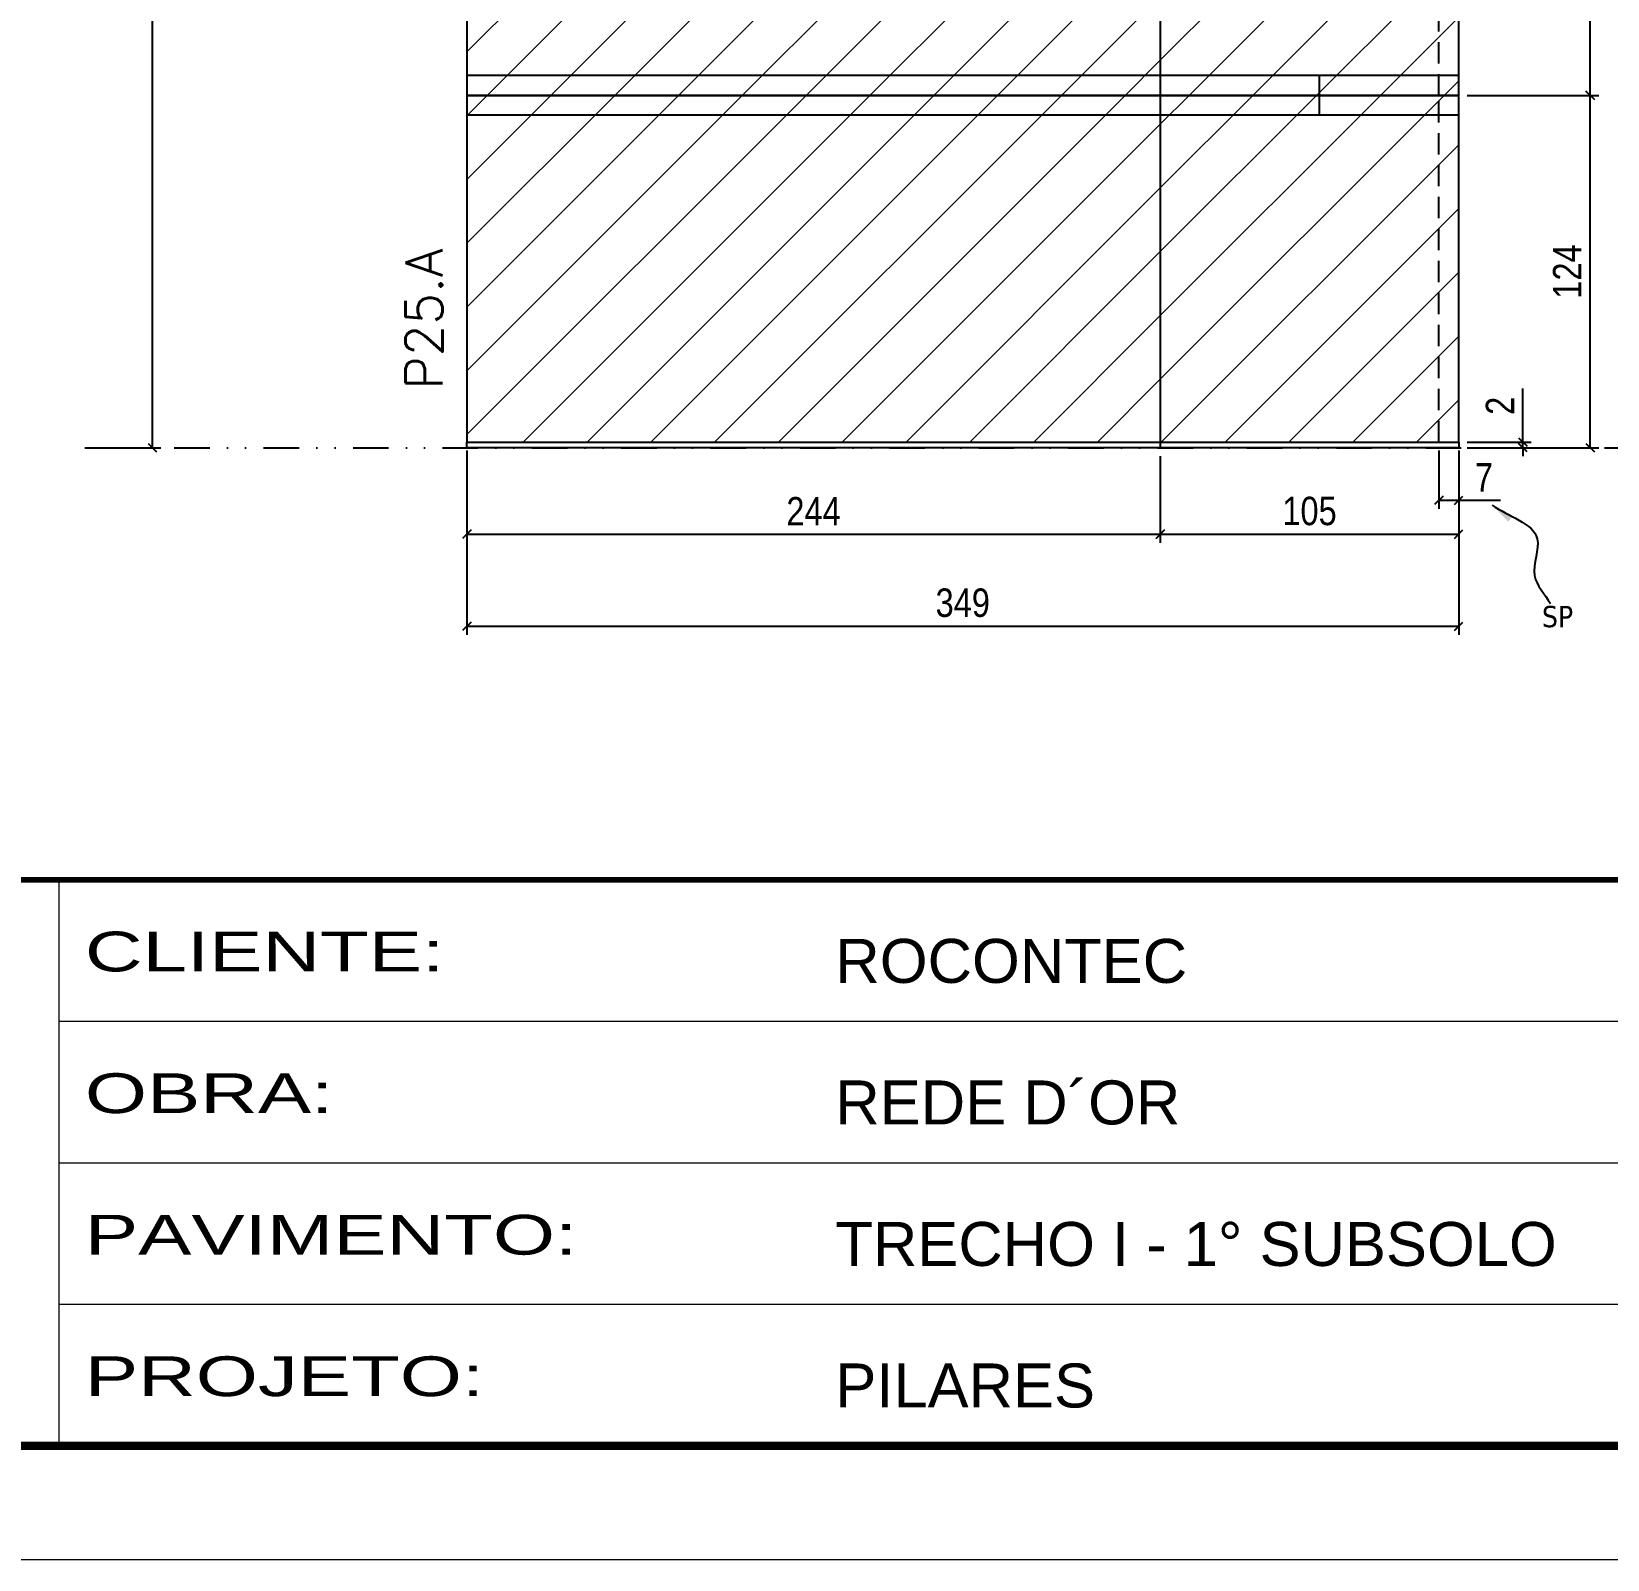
# Model space of a CAD drawing. Extents: x 2949 to 9230, y 1140 to 12527.
# Drawn here: x 3365 to 3919, y 9180 to 9717 of the extents above; entities that cross this region are included whole.
import ezdxf

# ---------------------------------------------------------------- set-up
doc = ezdxf.new("R2010")
doc.units = 0
for name, pattern in [('CONTINUO', [0]), ('DASHED', [0.75, 0.5, -0.25]), ('DIVIDE2', [0.625, 0.25, -0.125, 0, -0.125, 0, -0.125]), ('HIDDEN', [0.375, 0.25, -0.125])]:
    doc.linetypes.add(name, pattern=pattern)
for name, color, linetype in [('COTA', 241, 'Continuous'), ('cotas', 4, 'Continuous'), ('Nível', 160, 'Continuous'), ('Painéis', 200, 'Continuous'), ('SARR_2.2x7', 40, 'Continuous'), ('Sarrafo de Pressão', 42, 'HIDDEN'), ('texto', 7, 'Continuous')]:
    doc.layers.add(name, color=color, linetype=linetype)
for name, color, linetype, lineweight in [('Folhas', 255, 'Continuous', 9), ('Hachura', 251, 'Continuous', 9), ('SARRAFO DE PRESSAO', 251, 'DASHED', 9), ('Texto Seção', 7, 'Continuous', 15)]:
    doc.layers.add(name, color=color, linetype=linetype, lineweight=lineweight)
doc.styles.add('ARIAL', font='arial.ttf')
doc.styles.add('COTA TECNICA', font='techl___.ttf', dxfattribs={"height": 10})
doc.styles.add('COTA TECNICA-50', font='techl___.ttf', dxfattribs={"height": 10})
doc.styles.add('REGUA-120', font='ROMANS.shx', dxfattribs={"height": 15})
doc.styles.get("Standard").update_dxf_attribs({"font": 'arial.ttf'})
doc.styles.add('Tecnologia', font='')
doc.styles.get('Tecnologia').set_extended_font_data('Forgotten Futurist')
doc.dimstyles.new('COTA PAINEL-50', dxfattribs={"dimtxt": 10, "dimasz": 3, "dimexe": 3, "dimexo": 3, "dimgap": 3, "dimtad": 1, "dimdec": 1, "dimzin": 12, "dimdsep": 46, "dimtxsty": 'COTA TECNICA-50', "dimblk1": 'OBLIQUE', "dimblk2": 'OBLIQUE', "dimsah": 1, "dimcen": 0.9, "dimclrd": 4, "dimclre": 4, "dimclrt": 240, "dimadec": 1, "dimazin": 3, "dimtfac": 1, "dimtdec": 1, "dimtmove": 0, "dimatfit": 3, "dimfxl": 1, "dimtolj": 1, "dimtzin": 12, "dimarcsym": 0})
doc.dimstyles.new('PAINEL', dxfattribs={"dimtxt": 10, "dimasz": 3, "dimexe": 3, "dimexo": 3, "dimgap": 3, "dimtad": 1, "dimdec": 1, "dimzin": 12, "dimdsep": 46, "dimtxsty": 'COTA TECNICA', "dimblk1": 'OBLIQUE', "dimblk2": 'OBLIQUE', "dimsah": 1, "dimcen": 0.9, "dimclrd": 4, "dimclre": 4, "dimclrt": 240, "dimadec": 1, "dimazin": 3, "dimtfac": 1, "dimtdec": 1, "dimtmove": 0, "dimatfit": 3, "dimfxl": 1, "dimtolj": 1, "dimtzin": 12, "dimarcsym": 0})
doc.dimstyles.get("Standard").update_dxf_attribs({"dimtxt": 0.18, "dimasz": 0.18, "dimexe": 0.18, "dimexo": 0.0625, "dimgap": 0.09, "dimtad": 0, "dimtih": 1, "dimtoh": 1, "dimdec": 4, "dimzin": 0, "dimdsep": 46, "dimtxsty": 'Standard', "dimcen": 0.09, "dimadec": 0, "dimazin": 0, "dimtfac": 1, "dimtdec": 4, "dimtofl": 0, "dimtmove": 0, "dimatfit": 3, "dimfxl": 1, "dimtolj": 1, "dimtzin": 0, "dimarcsym": 0})
pattern_1 = [(45, (-126071.967, -22713.47), (-11.2253202, 11.2253202), [])]

# ---------------------------------------------------------------- blocks, each defined once
blk = doc.blocks.new('9999999999')
at = {"color": 30, "linetype": 'CONTINUO'}
for p, q in [((98564.56, 34230.21), (98564.56, 34429.45)), ((98564.56, 34379.64), (99583.98, 34379.64)), ((98564.56, 34329.83), (99487.98, 34329.83)), ((98564.56, 34280.02), (99487.98, 34280.02))]:
    blk.add_line(p, q, dxfattribs=at)
at = {"color": 30, "linetype": 'CONTINUO', "const_width": 2}
blk.add_lwpolyline([(99583.98, 34230.21), (99583.98, 34414.45, 0.414214), (99568.98, 34429.45), (98228.98, 34429.45, 0.414214), (98213.98, 34414.45), (98213.98, 34245.21, 0.414214), (98228.98, 34230.21), (99583.98, 34230.21)], format="xyb", dxfattribs=at)
at = {"layer": 'Folhas'}
blk.add_lwpolyline([(98138.98, 34190.21), (99623.98, 34190.21), (99623.98, 35240.21), (98138.98, 35240.21)], close=True, dxfattribs=at)
at = {"layer": 'Folhas', "color": 30, "const_width": 3}
blk.add_lwpolyline([(98213.98, 34230.21), (99583.98, 34230.21), (99583.98, 35200.21), (98213.98, 35200.21)], close=True, dxfattribs=at)
at = {"color": 7, "linetype": 'Continuous', "ltscale": 5, "style": 'ARIAL'}
for s, height, p in [('ROCONTEC', 15.483, (98837.68, 34393.13)), ('REDE D´OR', 15.483, (98837.68, 34343.32)), ('TRECHO I - 1° SUBSOLO', 15.4829, (98837.68, 34293.51)), ('PILARES', 15.483, (98837.68, 34243.7))]:
    blk.add_text(s, height=height, dxfattribs=at).set_placement(p)
at = {"layer": 'Folhas', "color": 7, "style": 'Tecnologia', "width": 1.5}
for s, p in [('CLIENTE:', (98573.65, 34397.17)), ('OBRA:', (98573.65, 34347.31)), ('PAVIMENTO:', (98573.65, 34297.5)), ('PROJETO:', (98573.65, 34247.69))]:
    blk.add_text(s, height=14, dxfattribs=at).set_placement(p)
blk = doc.blocks.new('_Oblique')
at = {"color": 0, "linetype": 'ByBlock', "lineweight": -2}
blk.add_line((-0.5, -0.5), (0.5, 0.5), dxfattribs=at)
blk = doc.blocks.new('*D2249')
at = {"layer": 'cotas', "color": 4, "linetype": 'ByBlock', "lineweight": -2, "transparency": 16777216}
for p, q in [((3386.69, 9907.87), (3410.41, 9907.87)), ((3407.41, 9907.87), (3407.41, 9570.87)), ((3386.69, 9570.87), (3410.41, 9570.87))]:
    blk.add_line(p, q, dxfattribs=at)
at = {"layer": 'Defpoints', "color": 0, "linetype": 'ByBlock', "transparency": 16777216}
for p in [(3383.69, 9907.87), (3383.69, 9570.87), (3407.41, 9570.87)]:
    blk.add_point(p, dxfattribs=at)
at = {"layer": 'cotas', "color": 4, "linetype": 'ByBlock', "lineweight": -2, "transparency": 16777216, "xscale": 3, "yscale": 3, "zscale": 3}
for p, rotation in [((3407.41, 9907.87), 90), ((3407.41, 9570.87), 270)]:
    blk.add_blockref('_Oblique', p, dxfattribs=dict(at, rotation=rotation))
at = {"layer": 'cotas', "color": 240, "linetype": 'ByBlock', "transparency": 16777216, "insert": (3399.19, 9751.1), "char_height": 10, "attachment_point": 5, "rotation": 90, "style": 'COTA TECNICA'}
blk.add_mtext('\\A1;337', dxfattribs=at)
blk = doc.blocks.new('*D1836')
at = {"layer": 'COTA', "color": 4, "lineweight": -2, "transparency": 16777216}
for p, q in [((3518.05, 9569.87), (3518.05, 9505.01)), ((3867.05, 9569.87), (3867.05, 9505.01)), ((3518.05, 9508.01), (3867.05, 9508.01))]:
    blk.add_line(p, q, dxfattribs=at)
at = {"layer": 'Defpoints', "color": 0, "transparency": 16777216}
for p in [(3518.05, 9572.87), (3867.05, 9572.87), (3867.05, 9508.01)]:
    blk.add_point(p, dxfattribs=at)
at = {"layer": 'COTA', "color": 4, "lineweight": -2, "transparency": 16777216, "xscale": 3, "yscale": 3, "zscale": 3, "rotation": 180}
blk.add_blockref('_Oblique', (3518.05, 9508.01), dxfattribs=at)
at = {"layer": 'COTA', "color": 4, "lineweight": -2, "transparency": 16777216, "xscale": 3, "yscale": 3, "zscale": 3}
blk.add_blockref('_Oblique', (3867.05, 9508.01), dxfattribs=at)
at = {"layer": 'COTA', "color": 240, "transparency": 16777216, "insert": (3692.55, 9516.26), "char_height": 10, "attachment_point": 5, "style": 'COTA TECNICA'}
blk.add_mtext('\\A1;349', dxfattribs=at)
blk = doc.blocks.new('*D1837')
at = {"layer": 'COTA', "color": 4, "lineweight": -2, "transparency": 16777216}
for p, q in [((3860.05, 9569.87), (3860.05, 9549.36)), ((3867.05, 9567.87), (3867.05, 9549.36)), ((3860.05, 9552.36), (3867.05, 9552.36)), ((3867.05, 9552.36), (3881.78, 9552.36))]:
    blk.add_line(p, q, dxfattribs=at)
at = {"layer": 'Defpoints', "color": 0, "transparency": 16777216}
for p in [(3860.05, 9572.87), (3867.05, 9570.87), (3867.05, 9552.36)]:
    blk.add_point(p, dxfattribs=at)
at = {"layer": 'COTA', "color": 4, "lineweight": -2, "transparency": 16777216, "xscale": 3, "yscale": 3, "zscale": 3, "rotation": 180}
blk.add_blockref('_Oblique', (3860.05, 9552.36), dxfattribs=at)
at = {"layer": 'COTA', "color": 4, "lineweight": -2, "transparency": 16777216, "xscale": 3, "yscale": 3, "zscale": 3}
blk.add_blockref('_Oblique', (3867.05, 9552.36), dxfattribs=at)
at = {"layer": 'COTA', "color": 240, "transparency": 16777216, "insert": (3875.91, 9560.43), "char_height": 10, "attachment_point": 5, "style": 'COTA TECNICA-50'}
blk.add_mtext('\\A1;7', dxfattribs=at)
blk = doc.blocks.new('*D1838')
at = {"layer": 'COTA', "color": 4, "lineweight": -2, "transparency": 16777216}
for p, q in [((3870.05, 9694.87), (3916.29, 9694.87)), ((3913.29, 9570.87), (3913.29, 9694.87)), ((3870.05, 9570.87), (3916.29, 9570.87))]:
    blk.add_line(p, q, dxfattribs=at)
at = {"layer": 'Defpoints', "color": 0, "transparency": 16777216}
for p in [(3867.05, 9694.87), (3913.29, 9694.87), (3867.05, 9570.87)]:
    blk.add_point(p, dxfattribs=at)
at = {"layer": 'COTA', "color": 4, "lineweight": -2, "transparency": 16777216, "xscale": 3, "yscale": 3, "zscale": 3}
for p, rotation in [((3913.29, 9694.87), 90), ((3913.29, 9570.87), 270)]:
    blk.add_blockref('_Oblique', p, dxfattribs=dict(at, rotation=rotation))
at = {"layer": 'COTA', "color": 240, "transparency": 16777216, "insert": (3905.21, 9632.87), "char_height": 10, "attachment_point": 5, "rotation": 90, "style": 'COTA TECNICA-50'}
blk.add_mtext('\\A1;124', dxfattribs=at)
blk = doc.blocks.new('*D1839')
at = {"layer": 'COTA', "color": 4, "lineweight": -2, "transparency": 16777216}
for p, q in [((3889.57, 9572.87), (3889.57, 9591.67)), ((3870.05, 9572.87), (3892.57, 9572.87)), ((3870.05, 9570.87), (3892.57, 9570.87)), ((3889.57, 9570.87), (3889.57, 9572.87)), ((3889.57, 9570.87), (3889.57, 9567.87))]:
    blk.add_line(p, q, dxfattribs=at)
at = {"layer": 'Defpoints', "color": 0, "transparency": 16777216}
for p in [(3867.05, 9572.87), (3867.05, 9570.87), (3889.57, 9570.87)]:
    blk.add_point(p, dxfattribs=at)
at = {"layer": 'COTA', "color": 4, "lineweight": -2, "transparency": 16777216, "xscale": 3, "yscale": 3, "zscale": 3}
for p, rotation in [((3889.57, 9572.87), 270), ((3889.57, 9570.87), 90)]:
    blk.add_blockref('_Oblique', p, dxfattribs=dict(at, rotation=rotation))
at = {"layer": 'COTA', "color": 240, "transparency": 16777216, "insert": (3881.57, 9585.61), "char_height": 10, "attachment_point": 5, "rotation": 90, "style": 'COTA TECNICA-50'}
blk.add_mtext('\\A1;2', dxfattribs=at)
blk = doc.blocks.new('*D1840')
at = {"layer": 'COTA', "color": 4, "linetype": 'ByBlock', "lineweight": -2, "transparency": 16777216}
for p, q in [((3870.05, 9816.87), (3916.29, 9816.87)), ((3913.29, 9694.87), (3913.29, 9816.87)), ((3870.05, 9694.87), (3916.29, 9694.87))]:
    blk.add_line(p, q, dxfattribs=at)
at = {"layer": 'Defpoints', "color": 0, "linetype": 'ByBlock', "transparency": 16777216}
for p in [(3867.05, 9816.87), (3913.29, 9816.87), (3867.05, 9694.87)]:
    blk.add_point(p, dxfattribs=at)
at = {"layer": 'COTA', "color": 4, "linetype": 'ByBlock', "lineweight": -2, "transparency": 16777216, "xscale": 3, "yscale": 3, "zscale": 3}
for p, rotation in [((3913.29, 9816.87), 90), ((3913.29, 9694.87), 270)]:
    blk.add_blockref('_Oblique', p, dxfattribs=dict(at, rotation=rotation))
at = {"layer": 'COTA', "color": 240, "linetype": 'ByBlock', "transparency": 16777216, "insert": (3905.23, 9755.87), "char_height": 10, "attachment_point": 5, "rotation": 90, "style": 'COTA TECNICA'}
blk.add_mtext('\\A1;122', dxfattribs=at)
blk = doc.blocks.new('*D2237')
at = {"layer": 'COTA', "color": 4, "linetype": 'ByBlock', "lineweight": -2, "transparency": 16777216}
for p, q in [((3518.05, 9567.87), (3518.05, 9537.43)), ((3762.05, 9567.87), (3762.05, 9537.43)), ((3518.05, 9540.43), (3762.05, 9540.43))]:
    blk.add_line(p, q, dxfattribs=at)
at = {"layer": 'Defpoints', "color": 0, "linetype": 'ByBlock', "transparency": 16777216}
for p in [(3518.05, 9570.87), (3762.05, 9570.87), (3762.05, 9540.43)]:
    blk.add_point(p, dxfattribs=at)
at = {"layer": 'COTA', "color": 4, "linetype": 'ByBlock', "lineweight": -2, "transparency": 16777216, "xscale": 3, "yscale": 3, "zscale": 3, "rotation": 180}
blk.add_blockref('_Oblique', (3518.05, 9540.43), dxfattribs=at)
at = {"layer": 'COTA', "color": 4, "linetype": 'ByBlock', "lineweight": -2, "transparency": 16777216, "xscale": 3, "yscale": 3, "zscale": 3}
blk.add_blockref('_Oblique', (3762.05, 9540.43), dxfattribs=at)
at = {"layer": 'COTA', "color": 240, "linetype": 'ByBlock', "transparency": 16777216, "insert": (3640.05, 9548.51), "char_height": 10, "attachment_point": 5, "style": 'COTA TECNICA'}
blk.add_mtext('\\A1;244', dxfattribs=at)
blk = doc.blocks.new('*D2238')
at = {"layer": 'COTA', "color": 4, "linetype": 'ByBlock', "lineweight": -2, "transparency": 16777216}
for p, q in [((3762.05, 9567.87), (3762.05, 9537.43)), ((3867.05, 9567.87), (3867.05, 9537.43)), ((3762.05, 9540.43), (3867.05, 9540.43))]:
    blk.add_line(p, q, dxfattribs=at)
at = {"layer": 'Defpoints', "color": 0, "linetype": 'ByBlock', "transparency": 16777216}
for p in [(3762.05, 9570.87), (3867.05, 9570.87), (3867.05, 9540.43)]:
    blk.add_point(p, dxfattribs=at)
at = {"layer": 'COTA', "color": 4, "linetype": 'ByBlock', "lineweight": -2, "transparency": 16777216, "xscale": 3, "yscale": 3, "zscale": 3, "rotation": 180}
blk.add_blockref('_Oblique', (3762.05, 9540.43), dxfattribs=at)
at = {"layer": 'COTA', "color": 4, "linetype": 'ByBlock', "lineweight": -2, "transparency": 16777216, "xscale": 3, "yscale": 3, "zscale": 3}
blk.add_blockref('_Oblique', (3867.05, 9540.43), dxfattribs=at)
at = {"layer": 'COTA', "color": 240, "linetype": 'ByBlock', "transparency": 16777216, "insert": (3814.55, 9548.54), "char_height": 10, "attachment_point": 5, "style": 'COTA TECNICA'}
blk.add_mtext('\\A1;105', dxfattribs=at)

msp = doc.modelspace()

# ---------------------------------------------------------------- hatches: boundary and pattern name
at = {"layer": 'Hachura', "linetype": 'ByBlock'}
h = msp.add_hatch(dxfattribs=at)
h.set_pattern_fill('ANSI31', color=256, scale=5)
h.set_pattern_definition(pattern_1)
h.paths.add_polyline_path([(3762.05, 9816.87), (3518.05, 9816.87), (3518.05, 9694.87), (3762.05, 9694.87)])
h = msp.add_hatch(dxfattribs=at)
h.set_pattern_fill('ANSI31', color=256, scale=5)
h.set_pattern_definition(pattern_1)
h.paths.add_polyline_path([(3867.05, 9816.87), (3762.05, 9816.87), (3762.05, 9694.87), (3867.05, 9694.87)])
h = msp.add_hatch(dxfattribs=at)
h.set_pattern_fill('ANSI31', color=256, scale=5)
h.set_pattern_definition(pattern_1)
h.paths.add_polyline_path([(3762.05, 9694.87), (3518.05, 9694.87), (3518.05, 9572.87), (3762.05, 9572.87)])
h = msp.add_hatch(dxfattribs=at)
h.set_pattern_fill('ANSI31', color=256, scale=5)
h.set_pattern_definition(pattern_1)
h.paths.add_polyline_path([(3867.05, 9694.87), (3762.05, 9694.87), (3762.05, 9572.87), (3867.05, 9572.87)])

# ---------------------------------------------------------------- linework, layer by layer
at = {"layer": 'Nível', "color": 4, "linetype": 'DIVIDE2', "ltscale": 50}
msp.add_line((3383.69, 9570.87), (4394.03, 9570.87), dxfattribs=at)
at = {"layer": 'Painéis', "linetype": 'ByBlock'}
for p, q in [((3762.05, 9907.87), (3762.05, 9570.87)), ((3518.05, 9694.87), (3518.05, 9572.87))]:
    msp.add_line(p, q, dxfattribs=at)
at = {"layer": 'Painéis'}
for p, q in [((3518.05, 9843.87), (3518.05, 9694.87)), ((3867.05, 9694.87), (3867.05, 9843.87)), ((3518.05, 9694.87), (3867.05, 9694.87))]:
    msp.add_line(p, q, dxfattribs=at)
for points in [[(3518.05, 9572.87), (3867.05, 9572.87), (3867.05, 9694.87), (3518.05, 9694.87)], [(3518.05, 9572.87), (3867.05, 9572.87), (3867.05, 9570.87), (3518.05, 9570.87)]]:
    msp.add_lwpolyline(points, close=True, dxfattribs=at)
at = {"layer": 'SARR_2.2x7'}
for p, q in [((3818.05, 9701.87), (3518.05, 9701.87)), ((3867.05, 9701.87), (3818.05, 9701.87)), ((3818.05, 9694.87), (3818.05, 9701.87)), ((3818.05, 9687.87), (3818.05, 9694.87)), ((3818.05, 9687.87), (3518.05, 9687.87)), ((3867.05, 9687.87), (3818.05, 9687.87))]:
    msp.add_line(p, q, dxfattribs=at)
at = {"layer": 'Sarrafo de Pressão', "ltscale": 30}
for p, q in [((3860.05, 9694.87), (3860.05, 9816.87)), ((3860.05, 9572.87), (3860.05, 9694.87))]:
    msp.add_line(p, q, dxfattribs=at)

# ---------------------------------------------------------------- block references
at = {"layer": 'SARRAFO DE PRESSAO', "color": 6, "linetype": 'ByBlock'}
msp.add_blockref('9999999999', (-95189.94, -25010.62), dxfattribs=at)

# ---------------------------------------------------------------- texts
at = {"layer": 'texto', "color": 0, "insert": (3901.82, 9511.38), "char_height": 7.5, "attachment_point": 5}
msp.add_mtext('{\\fTahoma|b0|i0|c0|p34;\\C4;SP}', dxfattribs=at)
at = {"layer": 'Texto Seção', "insert": (3509.5, 9591.34), "char_height": 13, "width": 285.3299, "attachment_point": 7, "rotation": 90, "style": 'REGUA-120'}
msp.add_mtext('P25.A', dxfattribs=at)

# ---------------------------------------------------------------- dimensions: what is measured, and where the dimension line sits
at = {"layer": 'COTA', "linetype": 'ByBlock'}
dim = msp.add_linear_dim(base=(3913.29, 9816.87), p1=(3867.05, 9694.87), p2=(3867.05, 9816.87), angle=90, dimstyle='PAINEL', override={"dimtmove": 1}, dxfattribs=at)
dim.commit()
dim.dimension.update_dxf_attribs({"geometry": '*D1840', "text_midpoint": (3905.23, 9755.87)})
at = {"layer": 'COTA'}
dim = msp.add_linear_dim(base=(3913.29, 9694.87), p1=(3867.05, 9570.87), p2=(3867.05, 9694.87), angle=90, dimstyle='COTA PAINEL-50', dxfattribs=at)
dim.commit()
dim.dimension.update_dxf_attribs({"geometry": '*D1838', "text_midpoint": (3905.21, 9632.87)})
dim = msp.add_linear_dim(base=(3889.57, 9570.87), p1=(3867.05, 9572.87), p2=(3867.05, 9570.87), angle=90, dimstyle='COTA PAINEL-50', dxfattribs=at)
dim.commit()
dim.dimension.update_dxf_attribs({"geometry": '*D1839', "text_midpoint": (3889.57, 9585.61), "dimtype": 160})
dim = msp.add_linear_dim(base=(3867.05, 9508.01), p1=(3518.05, 9572.87), p2=(3867.05, 9572.87), dimstyle='PAINEL', override={"dimarcsym": 2}, dxfattribs=at)
dim.commit()
dim.dimension.update_dxf_attribs({"geometry": '*D1836', "text_midpoint": (3692.55, 9516.26)})
at = {"layer": 'COTA', "linetype": 'ByBlock'}
dim = msp.add_linear_dim(base=(3762.05, 9540.43), p1=(3518.05, 9570.87), p2=(3762.05, 9570.87), dimstyle='PAINEL', dxfattribs=at)
dim.commit()
dim.dimension.update_dxf_attribs({"geometry": '*D2237', "text_midpoint": (3640.05, 9548.51)})
dim = msp.add_linear_dim(base=(3867.05, 9540.43), p1=(3762.05, 9570.87), p2=(3867.05, 9570.87), dimstyle='PAINEL', override={"dimtmove": 1}, dxfattribs=at)
dim.commit()
dim.dimension.update_dxf_attribs({"geometry": '*D2238', "text_midpoint": (3814.55, 9548.54)})
at = {"layer": 'COTA'}
dim = msp.add_linear_dim(base=(3867.05, 9552.36), p1=(3860.05, 9572.87), p2=(3867.05, 9570.87), dimstyle='COTA PAINEL-50', dxfattribs=at)
dim.commit()
dim.dimension.update_dxf_attribs({"geometry": '*D1837', "text_midpoint": (3875.91, 9560.43)})
at = {"layer": 'cotas', "linetype": 'ByBlock'}
dim = msp.add_linear_dim(base=(3407.41, 9570.87), p1=(3383.69, 9907.87), p2=(3383.69, 9570.87), angle=90, dimstyle='PAINEL', dxfattribs=at)
dim.commit()
dim.dimension.update_dxf_attribs({"geometry": '*D2249', "text_midpoint": (3407.41, 9751.1), "dimtype": 160})

# ---------------------------------------------------------------- leaders
at = {"layer": 'COTA', "path_type": 1}
msp.add_leader([(3878.87, 9550.69), (3894.66, 9538.85), (3893.74, 9525.85), (3899.29, 9516.06)], dimstyle='Standard', override={"dimasz": 8}, dxfattribs=at)

doc.saveas('drawing.dxf')
